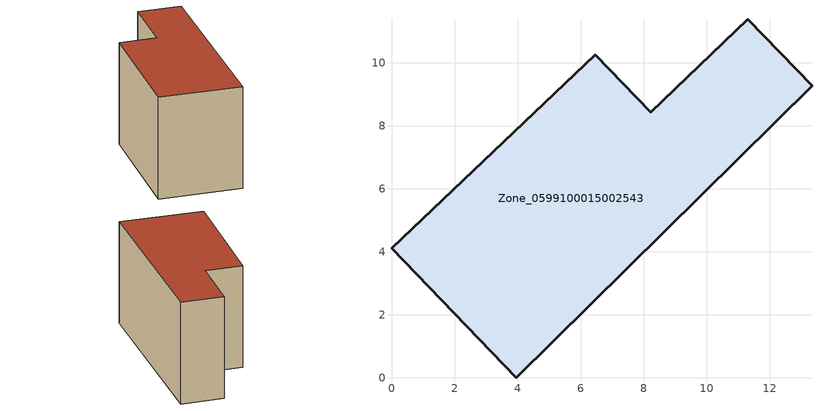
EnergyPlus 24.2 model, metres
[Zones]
Zone_0599100015002543
 floor ground (C_G): 3.96,0 0,4.11 6.45,10.26 8.22,8.42 11.29,11.38 13.33,9.26 z2.7
 wall outside (C_F): 0,4.11 3.96,0 13.33,9.26 11.29,11.38 8.22,8.42 6.45,10.26 0,4.11 z2.7:9.91
 roof outside (C_R): 6.45,10.26 0,4.11 3.96,0 13.33,9.26 11.29,11.38 8.22,8.42 z9.91
[BUILDING]
Pand.0599100015002543: North Axis=0; Terrain=City; Loads Convergence Tolerance Value=0.04; Temperature Convergence Tolerance Value=0.4; Solar Distribution=FullExterior; Maximum Number of Warmup Days=25; Minimum Number of Warmup Days=1
[Site:Location]
Rotterdam.The.Hague.AP_ZH_NLD Design_Conditions: Latitude=51.96; Longitude=4.45; Time Zone=1; Elevation=-4.5
[SITE:GROUNDTEMPERATURE:BUILDINGSURFACE]
18, 18, 18, 18, 18, 18, 18, 18, 18, 18, 18, 18
[MATERIAL] Thermal Absorptance=0.9; Solar Absorptance=0.7; Visible Absorptance=0.7
Name | Roughness | Thickness | Conductivity | Density | Specific Heat
G.TI.1975-1991 | MediumSmooth | 0.15 | 0.288461 | 540 | 1210
F.TI.1975-1991 | Rough | 0.3 | 0.230769 | 1920 | 840
R.TI.1975-1991 | MediumRough | 0.2 | 0.153846 | 1500 | 1000
[CONSTRUCTION]
C_G: G.TI.1975-1991
C_F: F.TI.1975-1991
C_R: R.TI.1975-1991
[ZONE]
Zone_0599100015002543: Type=1; Multiplier=1; Ceiling Height=Autocalculate; Volume=Autocalculate; Floor Area=autocalculate; Part of Total Floor Area=Yes
[ZONEINFILTRATION:DESIGNFLOWRATE]
Infil_Zone_0599100015002543: Zone or ZoneList or Space or SpaceList=Zone_0599100015002543; Schedule=AlwaysOn; Design Flow Rate Calculation Method=Flow/Area; Flow Rate per Floor Area=0.003; Constant Term Coefficient=1; Temperature Term Coefficient=0; Velocity Term Coefficient=0; Velocity Squared Term Coefficient=0
[HVACTEMPLATE:ZONE:IDEALLOADSAIRSYSTEM]
Zone_0599100015002543: Maximum Heating Supply Air Temperature=50; Minimum Cooling Supply Air Temperature=13; Maximum Heating Supply Air Humidity Ratio=0.0156; Minimum Cooling Supply Air Humidity Ratio=0.0077; Heating Limit=NoLimit; Cooling Limit=NoLimit; Dehumidification Control Type=ConstantSensibleHeatRatio; Cooling Sensible Heat Ratio=0.7; Dehumidification Setpoint=60; Humidification Control Type=None; Humidification Setpoint=30; Outdoor Air Method=None; Outdoor Air Flow Rate per Person=0.00944; Outdoor Air Flow Rate per Zone Floor Area=0; Outdoor Air Flow Rate per Zone=0; Demand Controlled Ventilation Type=None; Outdoor Air Economizer Type=NoEconomizer; Heat Recovery Type=None; Sensible Heat Recovery Effectiveness=0.7; Latent Heat Recovery Effectiveness=0.65
[ZONECONTROL:THERMOSTAT]
ThermostatControl_Zone_0599100015002543: Zone or ZoneList=Zone_0599100015002543; Control Type Schedule=DualSetpointControlType; Control 1=Thermostat_Zone_0599100015002543; Temperature Difference Between Cutout And Setpoint=0
[THERMOSTATSETPOINT:DUALSETPOINT]
Thermostat_Zone_0599100015002543: Heating Setpoint Temperature Schedule=HeatingSetpoint_Zone_0599100015002543; Cooling Setpoint Temperature Schedule=CoolingSetpoint_Zone_0599100015002543
[SCHEDULE:COMPACT]
HeatingSetpoint_Zone_0599100015002543: Through: 12/31, For: AllDays, Until: 24:00, 21
CoolingSetpoint_Zone_0599100015002543: Through: 12/31, For: AllDays, Until: 24:00, 24
DualSetpointControlType: Through: 12/31, For: AllDays, Until: 24:00, 4
AlwaysOn: Through: 12/31, For: AllDays, Until: 24:00, 1
